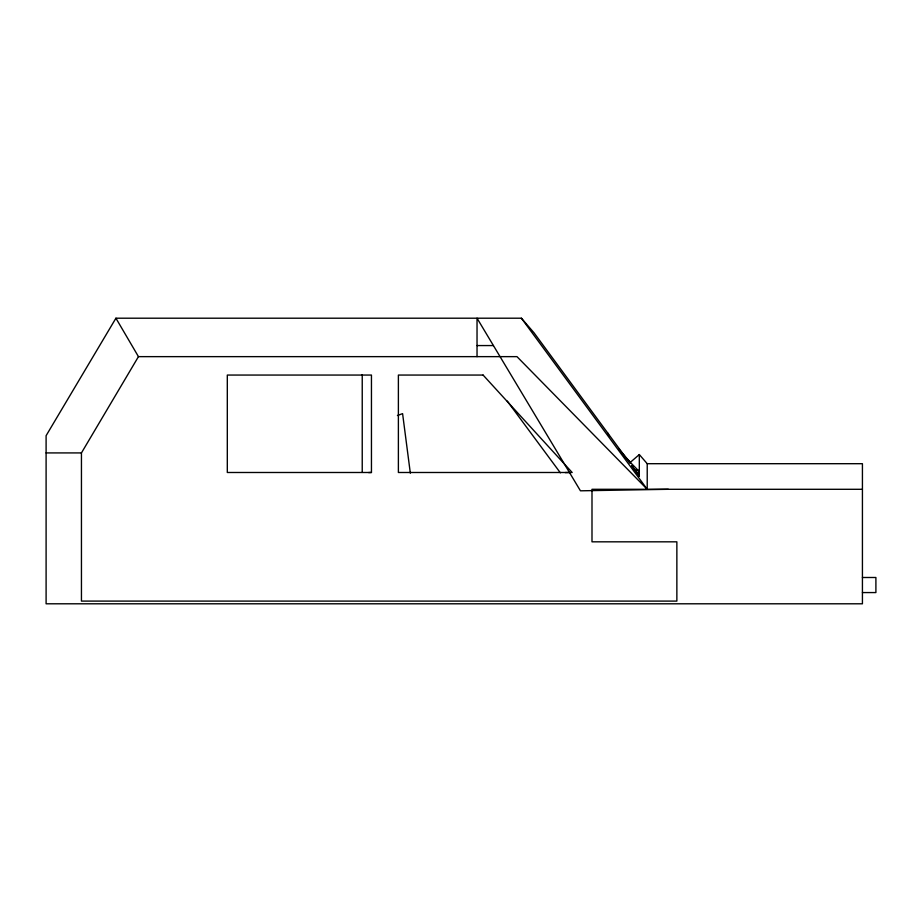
<?xml version="1.0" encoding="UTF-8"?>
<svg xmlns="http://www.w3.org/2000/svg" width="922" height="922" viewBox="0 0 922 922"><rect width="100%" height="100%" fill="white"/><g stroke="black" fill="none" stroke-linecap="round" stroke-linejoin="round"><path stroke-width="1.38" d="M862.427 489.294L591.993 489.294L591.993 541.825L676.863 541.825L676.863 601.098L81.447 601.098L81.447 452.921L138.45 356.641L516.977 356.641L647.221 489.294L647.221 463.697L639.315 454.558L630.291 462.36L619.008 449.302M630.003 463.317L533.965 332.738L521.403 318.205L115.918 318.205L46.1 435.691L46.1 603.795L862.427 603.795L862.427 463.697L647.221 463.697M397.428 415.522L402.591 413.632L410.336 473.182M368.581 472.56L371.451 472.49L371.451 375.058L227.308 375.058L227.308 472.49L371.451 472.49M565.174 472.583L569.473 472.49M668.335 489.294L580.445 490.815L477.031 318.205L477.031 356.641M477.031 345.566L493.42 345.566M46.1 452.921L81.447 452.921M633.748 470.208L638.001 470.208L639.315 475.983L631.651 465.564M862.427 577.495L875.9 577.495L875.9 592.569L862.427 592.569M623.295 455.226L638.001 470.208M507.273 401.093L560.369 472.836M521.403 318.205L647.221 489.294M634.382 469.056L639.315 475.983L639.315 454.558M631.743 465.529L633.31 467.823M115.918 318.205L138.45 356.641M607.633 432.902L609.281 436.486M362.231 374.597L362.231 472.006M483.093 375.058L398.385 375.058L398.385 472.49L572.159 472.49L483.093 375.058"/></g></svg>
